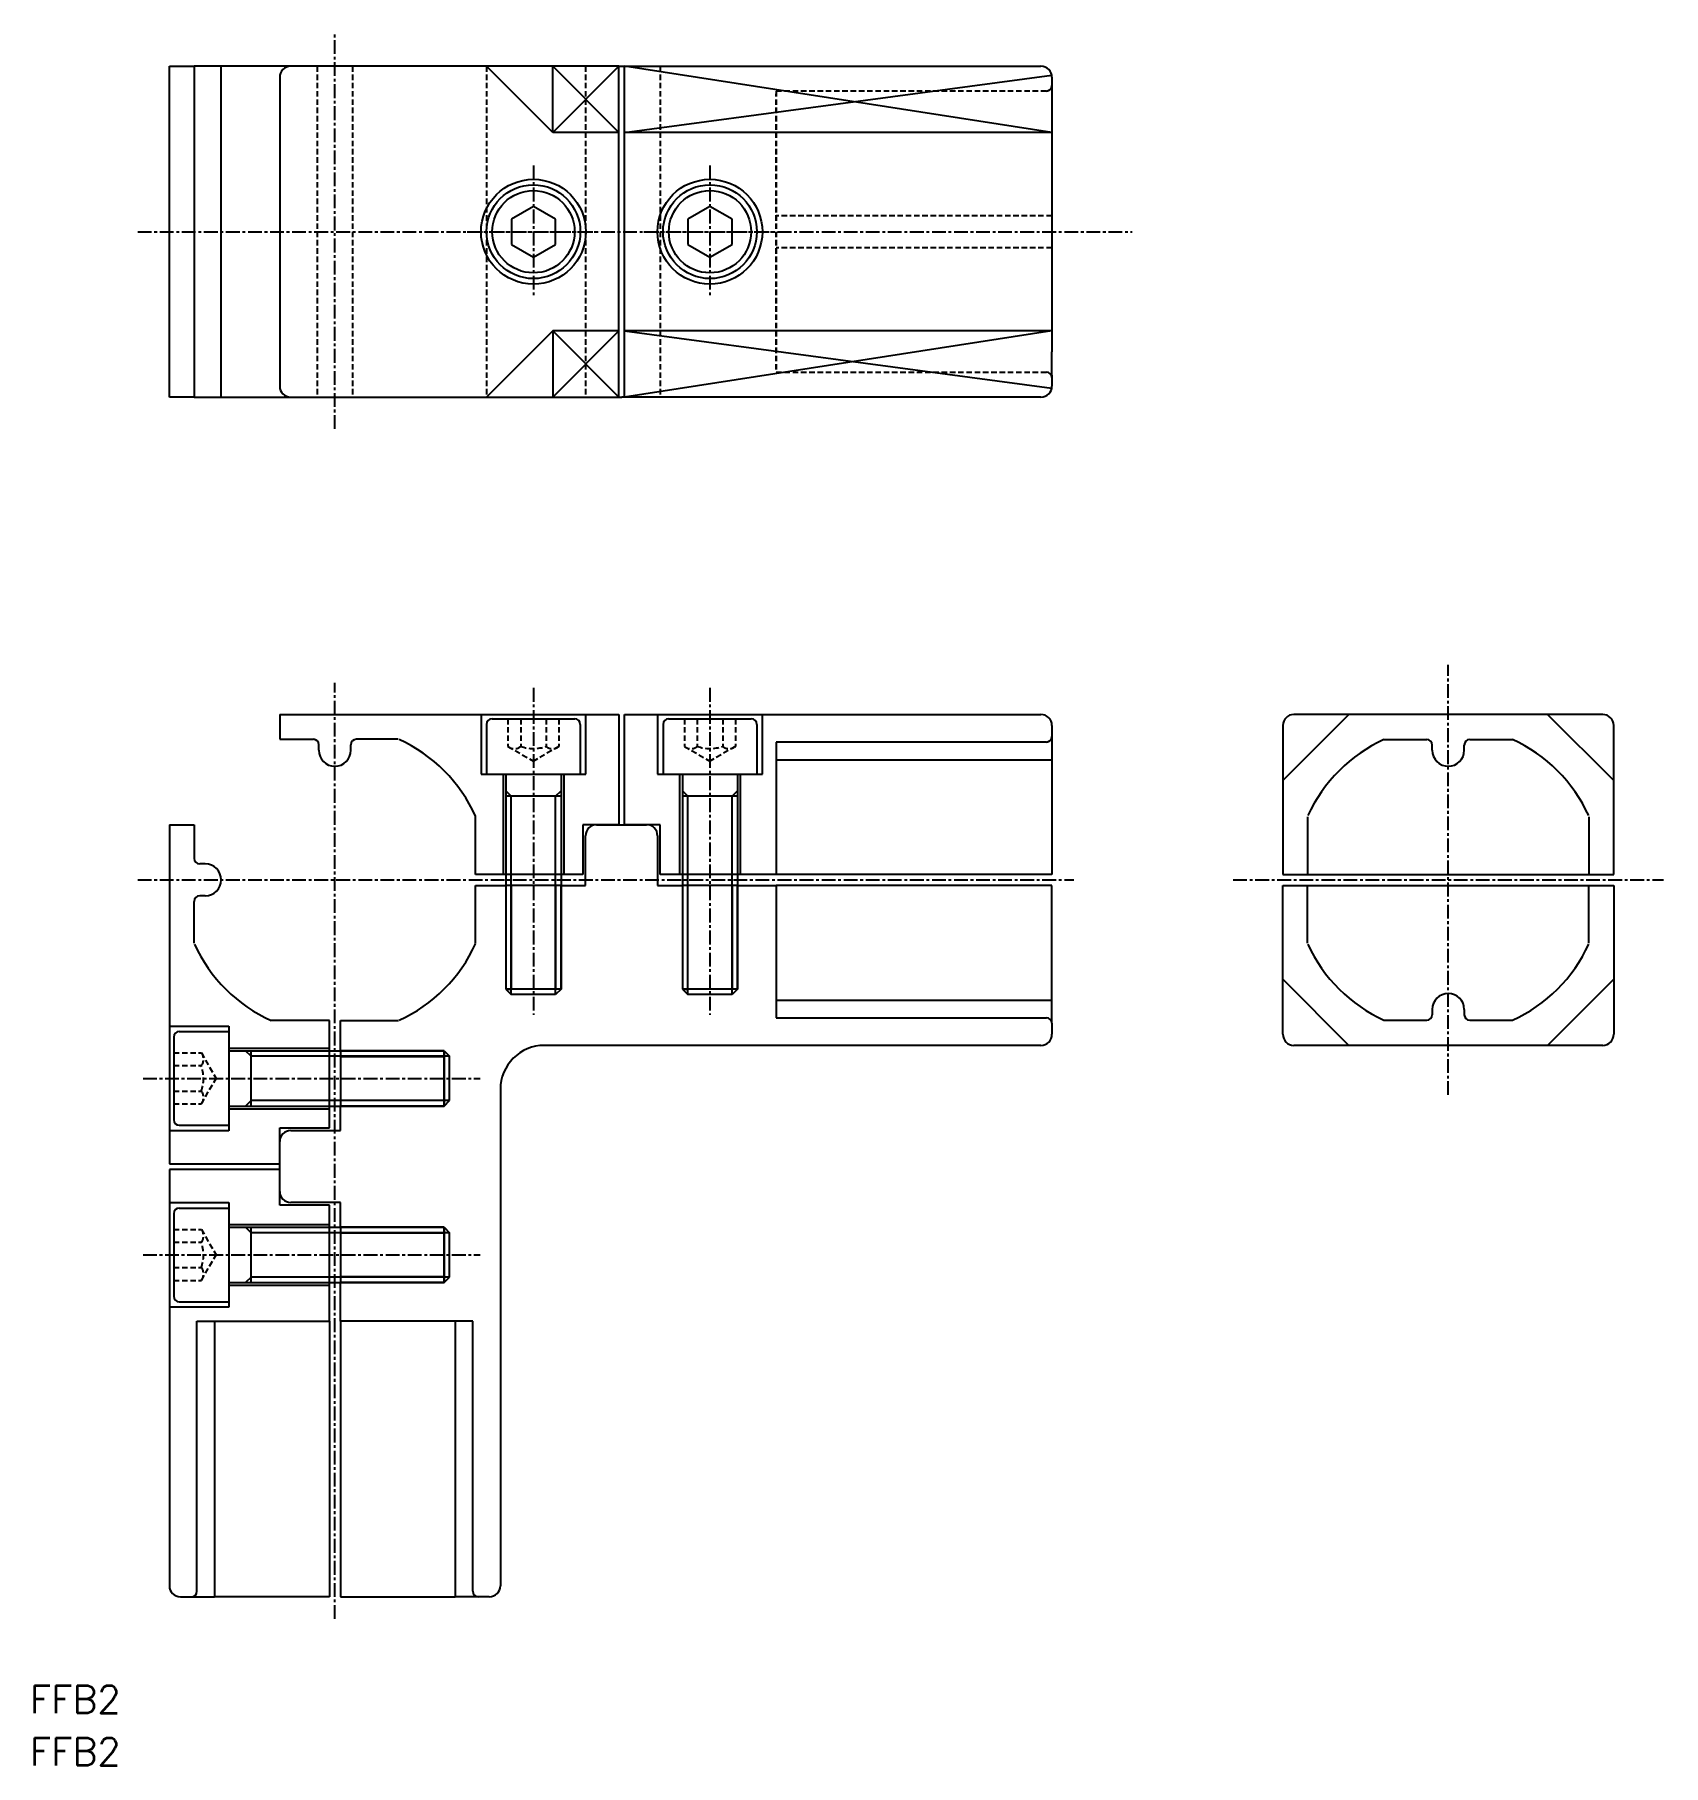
# Model space of a CAD drawing. Extents: x 83 to 231, y 32 to 189.
import ezdxf

# ---------------------------------------------------------------- set-up
doc = ezdxf.new("R2010")
doc.units = 0
doc.linetypes.add('CENTER', pattern=[2, 1.25, -0.25, 0.25, -0.25])
doc.linetypes.add('DASHED', pattern=[0.75, 0.5, -0.25])
doc.layers.get('0').update_dxf_attribs({"linetype": 'CONTINUOUS'})
doc.layers.add('CENTER', color=1, linetype='CENTER')
doc.styles.get("Standard").update_dxf_attribs({"font": 'txt.shx', "bigfont": 'extfont2.shx'})

msp = doc.modelspace()

# ---------------------------------------------------------------- linework, layer by layer
at = {"color": 7, "linetype": 'CONTINUOUS'}
for p, q in [((95.24, 156.46), (95.24, 186.46)), ((95.24, 186.46), (97.49, 186.46)), ((135.99, 186.46), (97.49, 186.46)), ((97.49, 186.46), (97.49, 156.46)), ((99.94, 156.46), (99.94, 186.46)), ((105.24, 185.46), (105.24, 157.46)), ((129.99, 180.46), (123.98, 186.46)), ((129.99, 180.46), (129.99, 186.46)), ((135.99, 156.46), (135.99, 186.46)), ((135.99, 186.46), (174.24, 186.46)), ((136.49, 156.46), (136.49, 186.46)), ((175.24, 185.46), (175.24, 184.46)), ((175.24, 184.46), (175.24, 160.56)), ((175.24, 184.46), (175.24, 160.56)), ((135.99, 180.46), (129.99, 180.46)), ((175.24, 180.46), (136.49, 180.46)), ((129.99, 162.46), (123.98, 156.46)), ((135.99, 162.46), (129.99, 162.46)), ((129.99, 162.46), (129.99, 156.46)), ((175.24, 162.46), (136.49, 162.46)), ((175.24, 158.46), (175.24, 160.56)), ((175.24, 158.46), (175.24, 157.46)), ((97.49, 156.46), (95.24, 156.46)), ((97.49, 156.46), (136.24, 156.46)), ((119.98, 156.46), (130.99, 156.46)), ((130.99, 156.46), (130.99, 156.46)), ((130.99, 156.46), (135.99, 156.46)), ((136.24, 156.46), (136.24, 156.46)), ((174.24, 156.46), (136.24, 156.46)), ((140.24, 156.46), (140.24, 156.46)), ((105.24, 127.69), (135.99, 127.69)), ((105.24, 127.69), (105.24, 125.44)), ((124.49, 127.29), (131.99, 127.29)), ((135.99, 127.69), (135.99, 117.69)), ((136.49, 117.69), (136.49, 127.69)), ((136.49, 127.69), (174.24, 127.69)), ((139.49, 127.69), (139.49, 122.29)), ((140.49, 127.29), (147.99, 127.29)), ((148.99, 122.29), (148.99, 127.69)), ((196.17, 121.69), (202.17, 127.69)), ((225.17, 127.69), (197.17, 127.69)), ((220.17, 127.69), (226.17, 121.69)), ((123.99, 126.79), (123.99, 122.29)), ((132.49, 126.79), (132.49, 122.29)), ((139.99, 126.79), (139.99, 122.29)), ((148.49, 126.79), (148.49, 122.29)), ((175.24, 126.69), (175.24, 125.69)), ((175.24, 125.69), (175.24, 123.59)), ((196.17, 126.69), (196.17, 113.19)), ((226.17, 113.19), (226.17, 126.69)), ((105.24, 125.44), (108.29, 125.44)), ((108.79, 124.44), (108.79, 124.94)), ((111.69, 124.44), (111.69, 124.94)), ((115.97, 125.44), (112.19, 125.44)), ((174.74, 125.19), (150.24, 125.19)), ((150.24, 125.19), (150.24, 113.19)), ((205.34, 125.42), (209.22, 125.42)), ((209.72, 124.44), (209.72, 124.92)), ((212.62, 124.44), (212.62, 124.92)), ((213.12, 125.42), (217, 125.42)), ((150.24, 123.59), (175.24, 123.59)), ((175.24, 123.59), (175.24, 113.19)), ((123.99, 122.29), (125.74, 122.29)), ((125.49, 122.29), (125.49, 113.19)), ((125.74, 122.29), (125.74, 120.78)), ((125.74, 122.29), (130.74, 122.29)), ((130.74, 122.29), (132.49, 122.29)), ((130.74, 122.29), (130.74, 120.78)), ((139.49, 122.29), (148.99, 122.29)), ((139.99, 122.29), (141.74, 122.29)), ((141.49, 122.29), (141.49, 113.19)), ((141.74, 122.29), (141.74, 120.78)), ((141.74, 122.29), (146.74, 122.29)), ((146.74, 122.29), (148.49, 122.29)), ((146.74, 122.29), (146.74, 120.78)), ((146.99, 122.29), (146.99, 113.19)), ((125.74, 120.78), (125.74, 120.29)), ((125.74, 120.29), (125.74, 102.78)), ((130.74, 120.29), (125.74, 120.29)), ((130.74, 120.78), (130.74, 120.29)), ((130.74, 120.29), (130.74, 102.78)), ((141.74, 120.78), (141.74, 120.29)), ((141.74, 120.29), (141.74, 102.78)), ((146.74, 120.29), (141.74, 120.29)), ((146.74, 120.78), (146.74, 120.29)), ((146.74, 120.29), (146.74, 102.78)), ((122.99, 113.19), (122.99, 118.48)), ((198.42, 118.42), (198.42, 113.19)), ((223.92, 118.42), (223.92, 113.19)), ((95.24, 117.69), (95.24, 86.94)), ((95.24, 117.69), (97.49, 117.69)), ((97.49, 117.69), (97.49, 114.64)), ((132.72, 117.69), (132.72, 113.19)), ((135.99, 117.69), (132.72, 117.69)), ((132.97, 112.19), (132.97, 116.69)), ((133.97, 117.69), (136.24, 117.69)), ((136.24, 117.69), (136.24, 117.69)), ((136.24, 117.69), (138.49, 117.69)), ((136.24, 117.69), (136.24, 117.69)), ((139.74, 117.69), (136.49, 117.69)), ((139.49, 116.69), (139.49, 112.19)), ((139.74, 113.19), (139.74, 117.69)), ((98.49, 114.14), (97.99, 114.14)), ((125.49, 113.19), (122.99, 113.19)), ((130.99, 113.19), (125.49, 113.19)), ((132.72, 113.19), (130.99, 113.19)), ((141.49, 113.19), (139.74, 113.19)), ((146.99, 113.19), (141.49, 113.19)), ((150.24, 113.19), (146.99, 113.19)), ((175.24, 113.19), (150.24, 113.19)), ((196.17, 113.19), (226.17, 113.19)), ((122.99, 106.91), (122.99, 112.19)), ((122.99, 112.19), (125.74, 112.19)), ((130.74, 112.19), (125.74, 112.19)), ((130.74, 112.19), (132.97, 112.19)), ((139.49, 112.19), (141.74, 112.19)), ((146.74, 112.19), (141.74, 112.19)), ((146.74, 112.19), (150.24, 112.19)), ((150.24, 112.19), (150.24, 100.19)), ((175.24, 112.19), (150.24, 112.19)), ((175.24, 101.79), (175.24, 112.19)), ((196.17, 112.19), (226.17, 112.19)), ((196.17, 98.69), (196.17, 112.19)), ((198.42, 106.96), (198.42, 112.19)), ((223.92, 106.96), (223.92, 112.19)), ((226.17, 112.19), (226.17, 98.69)), ((97.49, 106.96), (97.49, 110.74)), ((98.49, 111.24), (97.99, 111.24)), ((202.17, 97.69), (196.17, 103.69)), ((226.17, 103.69), (220.17, 97.69)), ((125.74, 102.78), (126.23, 102.29)), ((130.74, 102.78), (125.74, 102.78)), ((130.25, 102.29), (126.23, 102.29)), ((130.24, 102.78), (126.24, 102.78)), ((130.74, 102.78), (130.25, 102.29)), ((141.74, 102.78), (142.23, 102.29)), ((146.74, 102.78), (141.74, 102.78)), ((146.25, 102.29), (142.23, 102.29)), ((146.24, 102.78), (142.24, 102.78)), ((146.74, 102.78), (146.25, 102.29)), ((150.24, 101.79), (175.24, 101.79)), ((175.24, 99.69), (175.24, 101.79)), ((209.72, 100.94), (209.72, 100.47)), ((212.62, 100.94), (212.62, 100.47)), ((96.14, 98.94), (100.64, 98.94)), ((100.64, 98.94), (100.64, 97.19)), ((109.74, 99.94), (104.46, 99.94)), ((109.74, 97.44), (109.74, 99.94)), ((110.74, 97.19), (110.74, 99.94)), ((110.74, 99.94), (116.02, 99.94)), ((150.24, 100.19), (174.74, 100.19)), ((175.24, 99.69), (175.24, 98.69)), ((205.34, 99.97), (209.22, 99.97)), ((213.12, 99.97), (217, 99.97)), ((95.64, 98.44), (95.64, 90.94)), ((100.64, 97.44), (109.74, 97.44)), ((109.74, 91.94), (109.74, 97.44)), ((140.24, 97.69), (129.24, 97.69)), ((174.24, 97.69), (140.24, 97.69)), ((140.24, 97.69), (140.24, 97.69)), ((140.24, 97.69), (140.24, 97.69)), ((225.17, 97.69), (197.17, 97.69)), ((100.64, 97.19), (102.15, 97.19)), ((100.64, 97.19), (100.64, 92.19)), ((102.15, 97.19), (102.64, 97.19)), ((102.64, 97.19), (120.15, 97.19)), ((102.64, 92.19), (102.64, 97.19)), ((110.74, 97.19), (110.74, 92.19)), ((120.15, 97.19), (120.64, 96.7)), ((120.15, 92.19), (120.15, 97.19)), ((120.15, 96.69), (120.15, 92.69)), ((120.64, 92.68), (120.64, 96.7)), ((120.15, 92.19), (120.64, 92.68)), ((125.24, 93.69), (125.24, 82.69)), ((100.64, 92.19), (100.64, 90.44)), ((100.64, 92.19), (102.15, 92.19)), ((102.15, 92.19), (102.64, 92.19)), ((102.64, 92.19), (120.15, 92.19)), ((109.74, 90.22), (109.74, 91.94)), ((110.74, 89.97), (110.74, 92.19)), ((96.14, 90.44), (100.64, 90.44)), ((105.24, 86.94), (105.24, 90.22)), ((105.24, 90.22), (109.74, 90.22)), ((106.24, 89.97), (110.74, 89.97)), ((105.24, 86.69), (105.24, 88.97)), ((95.24, 86.94), (105.24, 86.94)), ((105.24, 86.44), (95.24, 86.44)), ((95.24, 86.44), (95.24, 48.69)), ((105.24, 84.44), (105.24, 86.69)), ((105.24, 86.69), (105.24, 86.69)), ((105.24, 83.19), (105.24, 86.44)), ((95.24, 83.44), (100.64, 83.44)), ((100.64, 83.44), (100.64, 73.94)), ((109.74, 83.19), (105.24, 83.19)), ((110.74, 83.44), (106.24, 83.44)), ((109.74, 81.44), (109.74, 83.19)), ((110.74, 81.19), (110.74, 83.44)), ((95.64, 82.44), (95.64, 74.94)), ((96.14, 82.94), (100.64, 82.94)), ((100.64, 82.94), (100.64, 81.19)), ((125.24, 82.69), (125.24, 82.69)), ((125.24, 82.69), (125.24, 82.69)), ((125.24, 82.69), (125.24, 48.69)), ((100.64, 81.44), (109.74, 81.44)), ((100.64, 81.19), (102.15, 81.19)), ((100.64, 81.19), (100.64, 76.19)), ((102.15, 81.19), (102.64, 81.19)), ((102.64, 81.19), (120.15, 81.19)), ((102.64, 76.19), (102.64, 81.19)), ((109.74, 75.94), (109.74, 81.44)), ((110.74, 81.19), (110.74, 76.19)), ((120.15, 81.19), (120.64, 80.7)), ((120.15, 76.19), (120.15, 81.19)), ((120.15, 80.69), (120.15, 76.69)), ((120.64, 76.68), (120.64, 80.7)), ((100.64, 76.19), (100.64, 74.44)), ((100.64, 76.19), (102.15, 76.19)), ((100.64, 75.94), (109.74, 75.94)), ((102.15, 76.19), (102.64, 76.19)), ((102.64, 76.19), (120.15, 76.19)), ((109.74, 72.69), (109.74, 75.94)), ((110.74, 72.69), (110.74, 76.19)), ((120.15, 76.19), (120.64, 76.68)), ((100.64, 73.94), (95.24, 73.94)), ((96.14, 74.44), (100.64, 74.44)), ((97.74, 48.19), (97.74, 72.69)), ((97.74, 72.69), (109.74, 72.69)), ((99.34, 72.69), (99.34, 47.69)), ((109.74, 72.69), (109.74, 47.69)), ((122.74, 72.69), (110.74, 72.69)), ((110.74, 72.69), (110.74, 47.69)), ((121.14, 72.69), (121.14, 47.69)), ((122.74, 48.19), (122.74, 72.69)), ((96.24, 47.69), (97.24, 47.69)), ((97.24, 47.69), (99.34, 47.69)), ((109.74, 47.69), (99.34, 47.69)), ((110.74, 47.69), (121.14, 47.69)), ((123.24, 47.69), (121.14, 47.69)), ((124.24, 47.69), (123.24, 47.69))]:
    msp.add_line(p, q, dxfattribs=at)
at = {"color": 3, "linetype": 'DASHED'}
for p, q in [((108.64, 186.46), (108.64, 156.46)), ((111.84, 186.46), (111.84, 156.46)), ((123.98, 186.46), (123.98, 156.46)), ((132.97, 186.46), (132.97, 156.46)), ((139.74, 186.46), (139.74, 156.46)), ((150.24, 184.21), (150.24, 158.73)), ((174.74, 184.21), (150.24, 184.21)), ((150.24, 158.96), (150.24, 183.96)), ((175.24, 172.91), (150.24, 172.91)), ((175.24, 170.01), (150.24, 170.01)), ((150.24, 158.73), (174.74, 158.73)), ((125.93, 127.29), (125.93, 124.79)), ((127.09, 127.29), (127.09, 124.79)), ((129.4, 127.29), (129.4, 124.79)), ((130.55, 127.29), (130.55, 124.79)), ((141.93, 127.29), (141.93, 124.79)), ((143.09, 127.29), (143.09, 124.79)), ((145.4, 127.29), (145.4, 124.79)), ((146.55, 127.29), (146.55, 124.79)), ((125.93, 124.79), (128.24, 123.46)), ((130.55, 124.79), (128.24, 123.46)), ((141.93, 124.79), (144.24, 123.46)), ((146.55, 124.79), (144.24, 123.46)), ((95.64, 97), (98.14, 97)), ((95.64, 95.85), (98.14, 95.85)), ((98.14, 97), (99.47, 94.69)), ((98.14, 92.38), (99.47, 94.69)), ((95.64, 93.54), (98.14, 93.54)), ((95.64, 92.38), (98.14, 92.38)), ((95.64, 81), (98.14, 81)), ((98.14, 81), (99.47, 78.69)), ((95.64, 79.85), (98.14, 79.85)), ((98.14, 76.38), (99.47, 78.69)), ((95.64, 77.54), (98.14, 77.54)), ((95.64, 76.38), (98.14, 76.38))]:
    msp.add_line(p, q, dxfattribs=at)
at = {"color": 3, "linetype": 'CONTINUOUS'}
for p, q in [((129.99, 180.46), (135.99, 186.46)), ((135.99, 180.46), (129.99, 186.46)), ((175.24, 180.46), (136.49, 186.46)), ((136.49, 180.46), (175.22, 185.64)), ((129.99, 162.46), (135.99, 156.46)), ((135.99, 162.46), (129.99, 156.46)), ((136.49, 162.46), (175.22, 157.27)), ((175.24, 162.46), (136.49, 156.46)), ((126.23, 120.29), (125.74, 120.78)), ((126.23, 102.29), (126.23, 120.29)), ((130.25, 120.29), (130.74, 120.78)), ((130.25, 102.29), (130.25, 120.29)), ((142.23, 120.29), (141.74, 120.78)), ((142.23, 102.29), (142.23, 120.29)), ((146.25, 120.29), (146.74, 120.78)), ((146.25, 102.29), (146.25, 120.29)), ((102.64, 96.7), (102.15, 97.19)), ((120.64, 96.7), (102.64, 96.7)), ((102.64, 92.68), (102.15, 92.19)), ((120.64, 92.68), (102.64, 92.68)), ((102.64, 80.7), (102.15, 81.19)), ((120.64, 80.7), (102.64, 80.7)), ((102.64, 76.68), (102.15, 76.19)), ((120.64, 76.68), (102.64, 76.68))]:
    msp.add_line(p, q, dxfattribs=at)
at = {"color": 0, "linetype": 'BYBLOCK'}
for p, q in [((128.24, 173.76), (126.24, 172.61)), ((130.24, 172.61), (128.24, 173.76)), ((144.24, 173.76), (142.24, 172.61)), ((146.24, 172.61), (144.24, 173.76)), ((126.24, 172.61), (126.24, 170.3)), ((130.24, 170.3), (130.24, 172.61)), ((142.24, 172.61), (142.24, 170.3)), ((146.24, 170.3), (146.24, 172.61)), ((126.24, 170.3), (128.24, 169.15)), ((128.24, 169.15), (130.24, 170.3)), ((142.24, 170.3), (144.24, 169.15)), ((144.24, 169.15), (146.24, 170.3)), ((123.49, 127.69), (123.49, 122.29)), ((132.99, 122.29), (132.99, 127.69)), ((123.49, 122.29), (132.99, 122.29)), ((130.99, 122.29), (130.99, 113.19)), ((126.24, 102.78), (126.24, 112.19)), ((130.24, 112.19), (130.24, 102.78)), ((142.24, 102.78), (142.24, 112.19)), ((146.24, 112.19), (146.24, 102.78)), ((95.24, 99.44), (100.64, 99.44)), ((100.64, 99.44), (100.64, 89.94)), ((110.74, 96.69), (120.15, 96.69)), ((120.15, 92.69), (110.74, 92.69)), ((100.64, 91.94), (109.74, 91.94)), ((100.64, 89.94), (95.24, 89.94)), ((110.74, 80.69), (120.15, 80.69)), ((120.15, 76.69), (110.74, 76.69))]:
    msp.add_line(p, q, dxfattribs=at)
at = {"color": 3, "linetype": 'BYBLOCK'}
for p, q in [((125.74, 112.19), (125.74, 102.78)), ((130.74, 102.78), (130.74, 112.19)), ((141.74, 112.19), (141.74, 102.78)), ((146.74, 102.78), (146.74, 112.19)), ((125.74, 102.78), (126.24, 102.78)), ((130.74, 102.78), (130.24, 102.78)), ((141.74, 102.78), (142.24, 102.78)), ((146.74, 102.78), (146.24, 102.78)), ((110.74, 97.19), (120.15, 97.19)), ((120.15, 97.19), (110.74, 97.19)), ((120.15, 97.19), (120.15, 96.69)), ((120.15, 92.69), (120.15, 92.19)), ((120.15, 92.19), (110.74, 92.19)), ((110.74, 92.19), (120.15, 92.19)), ((110.74, 81.19), (120.15, 81.19)), ((120.15, 81.19), (110.74, 81.19)), ((120.15, 81.19), (120.15, 80.69)), ((120.15, 76.19), (110.74, 76.19)), ((110.74, 76.19), (120.15, 76.19)), ((120.15, 76.69), (120.15, 76.19))]:
    msp.add_line(p, q, dxfattribs=at)
at = {"color": 0, "linetype": 'BYBLOCK'}
for centre, radius in [((128.24, 171.46), 4.75), ((144.24, 171.46), 4.75), ((128.24, 171.46), 4.25), ((128.24, 171.46), 3.73), ((144.24, 171.46), 4.25), ((144.24, 171.46), 3.73)]:
    msp.add_circle(centre, radius, dxfattribs=at)
at = {"color": 7, "linetype": 'CONTINUOUS'}
for centre, radius, start, end in [((106.24, 185.46), 1, 90, 180), ((174.24, 185.46), 1, 0, 90), ((174.74, 184.71), 0.5, 270, 0), ((174.74, 158.23), 0.5, 0, 90), ((106.24, 157.46), 1, 180, 270), ((174.24, 157.46), 1, 270, 0), ((124.49, 126.79), 0.5, 90, 180), ((131.99, 126.79), 0.5, 0, 90), ((140.49, 126.79), 0.5, 90, 180), ((147.99, 126.79), 0.5, 0, 90), ((174.24, 126.69), 1, 0, 90), ((197.17, 126.69), 1, 90, 180), ((225.17, 126.69), 1, 0, 90), ((174.74, 125.69), 0.5, 270, 0), ((108.29, 124.94), 0.5, 0, 90), ((110.24, 124.44), 1.45, 180, 0), ((112.19, 124.94), 0.5, 90, 180), ((110.24, 112.69), 14, 24.3958, 65.38), ((211.17, 112.69), 14, 114.62, 155.38), ((209.22, 124.92), 0.5, 360, 90), ((211.17, 124.44), 1.45, 180, 0), ((213.12, 124.92), 0.5, 90, 180), ((211.17, 112.69), 14, 24.62, 65.38), ((133.97, 116.69), 1, 90, 180), ((138.49, 116.69), 1, 0, 90), ((97.99, 114.64), 0.5, 180, 270), ((98.49, 112.69), 1.45, 270, 90), ((97.99, 110.74), 0.5, 90, 180), ((110.24, 112.69), 14, 204.62, 245.6042), ((110.24, 112.69), 14, 294.62, 335.6042), ((211.17, 112.69), 14, 204.62, 245.38), ((211.17, 112.69), 14, 294.62, 335.38), ((211.17, 100.94), 1.45, 0, 180), ((209.22, 100.47), 0.5, 270, 0), ((213.12, 100.47), 0.5, 180, 270), ((96.14, 98.44), 0.5, 90, 180), ((174.74, 99.69), 0.5, 0, 90), ((129.24, 93.69), 4, 90, 180), ((174.24, 98.69), 1, 270, 360), ((197.17, 98.69), 1, 180, 270), ((225.17, 98.69), 1, 270, 0), ((96.14, 90.94), 0.5, 180, 270), ((106.24, 88.97), 1, 90, 180), ((106.24, 84.44), 1, 180, 270), ((96.14, 82.44), 0.5, 90, 180), ((96.14, 74.94), 0.5, 180, 270), ((96.24, 48.69), 1, 180, 270), ((124.24, 48.69), 1, 270, 0), ((97.24, 48.19), 0.5, 270, 0), ((123.24, 48.19), 0.5, 180, 270)]:
    msp.add_arc(centre, radius, start, end, dxfattribs=at)
at = {"color": 3, "linetype": 'DASHED'}
for centre, radius, start, end in [((126.51, 125.53), 0.941, 232.1211, 307.8789), ((128.24, 128.06), 3.46, 250.5288, 289.4712), ((129.97, 125.53), 0.941, 232.1211, 307.8789), ((142.51, 125.53), 0.941, 232.1211, 307.8789), ((144.24, 128.06), 3.46, 250.5288, 289.4712), ((145.97, 125.53), 0.941, 232.1211, 307.8789), ((97.4, 96.43), 0.941, 322.1211, 37.8789), ((94.87, 94.69), 3.46, 340.5288, 19.4712), ((97.4, 92.96), 0.941, 322.1211, 37.8789), ((97.4, 80.43), 0.941, 322.1211, 37.8789), ((94.87, 78.69), 3.46, 340.5288, 19.4712), ((97.4, 76.96), 0.941, 322.1211, 37.8789)]:
    msp.add_arc(centre, radius, start, end, dxfattribs=at)
at = {"layer": 'CENTER', "color": 1, "linetype": 'CENTER'}
for p, q in [((110.24, 153.58), (110.24, 189.33)), ((128.24, 177.46), (128.24, 165.46)), ((144.24, 177.46), (144.24, 165.46)), ((92.37, 171.46), (182.53, 171.46)), ((122.24, 171.46), (134.24, 171.46)), ((138.24, 171.46), (150.24, 171.46)), ((211.17, 93.19), (211.17, 132.19)), ((110.24, 45.69), (110.24, 130.57)), ((128.24, 130.09), (128.24, 100.47)), ((144.24, 130.09), (144.24, 100.47)), ((92.37, 112.69), (177.24, 112.69)), ((191.67, 112.69), (230.67, 112.69)), ((92.85, 94.69), (123.41, 94.69)), ((92.85, 78.69), (123.41, 78.69))]:
    msp.add_line(p, q, dxfattribs=at)

# ---------------------------------------------------------------- texts
at = {"color": 7, "linetype": 'CONTINUOUS'}
for p in [(82.59, 37.14), (82.59, 32.41)]:
    msp.add_text('FFB2', height=2.5, dxfattribs=at).set_placement(p)

doc.saveas('drawing.dxf')
